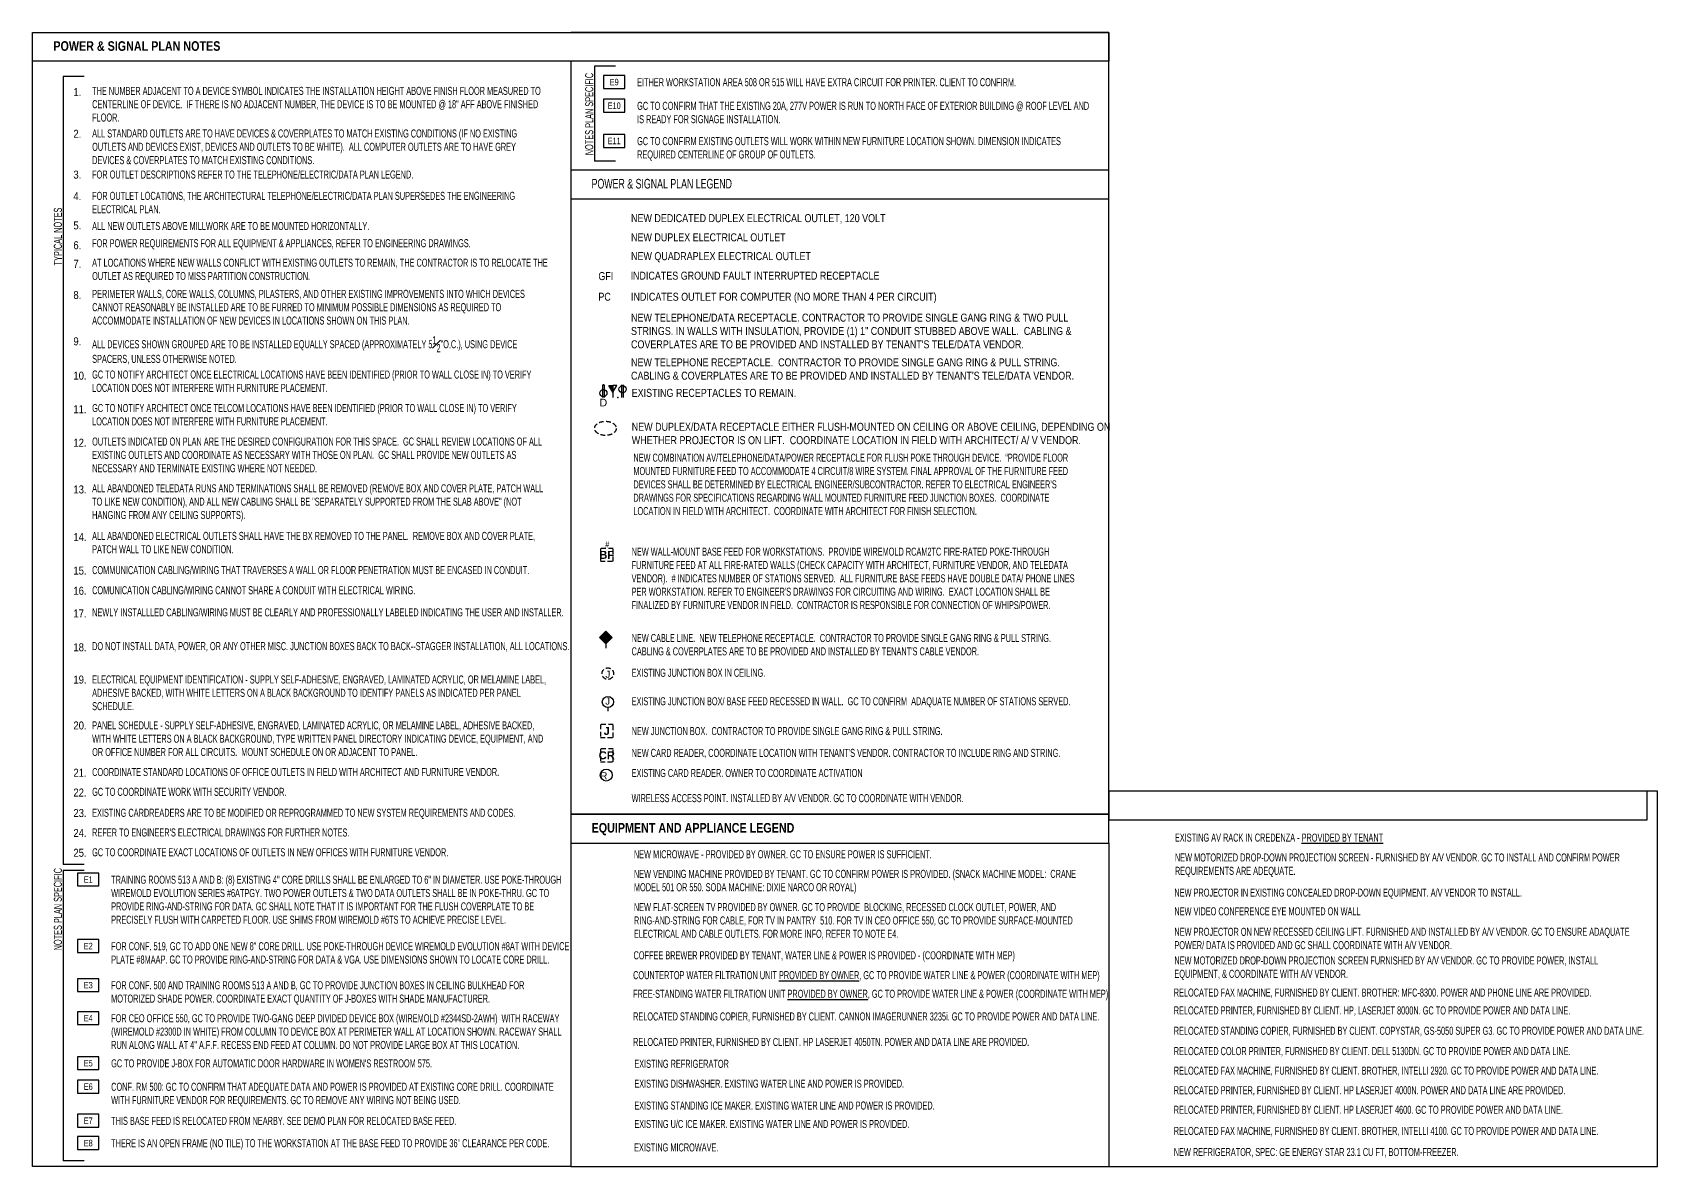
# Model space of a CAD drawing. Header units: inches. Extents: x -180 to 3015, y -3678 to 1043.
# Drawn here: x -105 to 1926, y -3678 to -2262 of the extents above; entities that cross this region are included whole.
import ezdxf
from ezdxf.enums import TextEntityAlignment as Align

# ---------------------------------------------------------------- set-up
doc = ezdxf.new("R2010")
doc.units = ezdxf.units.IN
doc.header["$LTSCALE"] = 96
doc.header["$MEASUREMENT"] = 0
for name, pattern in [('HIDDEN', [0.375, 0.25, -0.125]), ('HIDDEN2', [0.1875, 0.125, -0.0625]), ('HIDDEN4', [0.09375, 0.0625, -0.03125])]:
    doc.linetypes.add(name, pattern=pattern)
for name, color, linetype in [('A-Anno-PwrS', 7, 'Continuous'), ('A-Powr-Demo', 1, 'HIDDEN4'), ('A-Powr-Exst', 1, 'Continuous'), ('Legend 300$0$A-Anno-PwrS', 7, 'Continuous'), ('Legend 300$0$A-Powr-Neww', 4, 'Continuous')]:
    doc.layers.add(name, color=color, linetype=linetype)
doc.layers.add('Electrical-Power_Com', color=7, linetype='Continuous', lineweight=30)
doc.styles.add('Arial', font='arial.ttf')
doc.styles.add('Geneva', font='')
doc.styles.add('Helvetica', font='')
doc.styles.add('Legend 300$0$OTJ_Title1', font='ARIALN.TTF')
doc.styles.add('Legend 300$0$XFINE_1-8', font='ARIALN.TTF', dxfattribs={"width": 0.8, "height": 8})
doc.styles.add('OTJ_Title1', font='arialbd.ttf')
doc.styles.add('XFINE', font='helvlght.shx', dxfattribs={"width": 0.85, "bigfont": 'special.shx'})
doc.styles.add('XFINE_0', font='ARIALN.TTF', dxfattribs={"width": 0.8})
doc.styles.add('XFINE_1-8', font='ARIALN.TTF', dxfattribs={"width": 0.8, "height": 10})
doc.styles.get('Geneva').set_extended_font_data('Geneva')
doc.styles.get('Helvetica').set_extended_font_data('Helvetica')

# ---------------------------------------------------------------- blocks, each defined once
blk = doc.blocks.new('multi-note')
at = {"color": 4}
blk.add_lwpolyline([(-1.67, -1), (1.67, -1), (1.67, 1), (-1.67, 1)], close=True, dxfattribs=at)
at = {"color": 0, "style": 'XFINE_0', "width": 0.8}
blk.add_attdef('MULTI-NOTE', text='', height=1, dxfattribs=at).set_placement((0, 0), align=Align.MIDDLE_CENTER)
blk = doc.blocks.new('Legend 300$0$CABLE')
at = {"layer": 'Legend 300$0$A-Powr-Neww'}
blk.add_hatch(color=256, dxfattribs=at).paths.add_polyline_path([(0, 21.3), (8, 13.3), (0, 5.3), (-8, 13.3)])
blk.add_lwpolyline([(0, 21.3), (8, 13.3), (0, 5.3), (-8, 13.3), (0, 21.3)])
blk.add_line((0, 5.3), (0, 0), dxfattribs=at)
blk = doc.blocks.new('A$C63DA0F89')
at = {"color": 0, "linetype": 'HIDDEN', "lineweight": -2, "ltscale": 0.25}
blk.add_lwpolyline([(8.8, 0), (24.8, 0), (24.8, 16), (8.8, 16)], close=True, dxfattribs=at)
at = {"color": 0, "linetype": 'ByBlock', "lineweight": -2, "style": 'OTJ_Title1', "flags": 8}
blk.add_attdef('CODE', text='', height=8, dxfattribs=at).set_placement((16.8, 8), align=Align.MIDDLE)
blk = doc.blocks.new('Power_Duplex_TeleData')
at = {"linetype": 'Continuous', "lineweight": 0}
blk.add_hatch(color=7, dxfattribs=at).paths.add_polyline_path([(6, -14.9), (6, -6.9), (11, -14.9)])
at = {"color": 0}
for p, q in [((-7, 0), (-7, -15.9)), ((-5, 0), (-5, -15.9)), ((6, -6.9), (6, 0))]:
    blk.add_line(p, q, dxfattribs=at)
at = {"color": 0, "flags": 128}
for points in [[(6, -14.9), (6, -6.9), (1, -14.9)], [(6, -14.9), (6, -6.9), (11, -14.9)]]:
    blk.add_lwpolyline(points, close=True, dxfattribs=at)
at = {"color": 0}
blk.add_circle((-6, -10.4), 4.5, dxfattribs=at)
blk.add_point((0, 0), dxfattribs=at)
blk = doc.blocks.new('Power_Duplex Dedicated')
at = {"color": 0}
for p, q in [((-1, 0), (-1, -15.9)), ((1, 0), (1, -15.9))]:
    blk.add_line(p, q, dxfattribs=at)
blk.add_circle((0, -10.4), 4.5, dxfattribs=at)
blk.add_point((0, 0), dxfattribs=at)
at = {"color": 0, "insert": (0, -17.5), "char_height": 9.54, "attachment_point": 2, "line_spacing_factor": 0.967741, "style": 'Arial'}
blk.add_mtext('D', dxfattribs=at)
blk = doc.blocks.new('*U40')
at = {"layer": 'Electrical-Power_Com', "color": 0}
blk.add_line((1055.1, -324.7), (1058.3, -328), dxfattribs=at)
blk.add_circle((1050.2, -319.8), 7, dxfattribs=at)
at = {"layer": 'Electrical-Power_Com', "color": 0, "insert": (1044.1, -318.3), "char_height": 8.59, "attachment_point": 1, "rotation": 44.4543, "line_spacing_factor": 0.967741, "style": 'Arial'}
blk.add_mtext('J', dxfattribs=at)

msp = doc.modelspace()

# ---------------------------------------------------------------- linework, layer by layer
at = {"layer": 'A-Anno-PwrS'}
for p, q in [((597.28, -2303.88), (597.28, -2422.48)), ((623.73, -2303.88), (597.28, -2303.88)), ((-66.6, -2316.88), (-66.6, -3301.25)), ((-40.15, -2316.88), (-66.6, -2316.88)), ((623.73, -2422.48), (597.28, -2422.48)), ((-40.15, -3301.25), (-66.6, -3301.25)), ((-66.6, -3308.64), (-66.6, -3671.33)), ((-40.15, -3308.64), (-66.6, -3308.64)), ((-40.15, -3671.33), (-66.6, -3671.33))]:
    msp.add_line(p, q, dxfattribs=at)
at = {"layer": 'A-Anno-PwrS', "color": 5}
for p, q in [((1925.5, -3209.53), (1240.11, -3209.53)), ((1925.5, -3678.46), (1925.5, -3209.53)), ((567.67, -3238.45), (567.67, -3678.46)), ((1240.11, -3274.45), (1240.11, -3678.46)), ((567.67, -3678.46), (1925.5, -3678.46))]:
    msp.add_line(p, q, dxfattribs=at)
for points in [[(567.67, -2297.85), (567.67, -3678.46), (-104.78, -3678.46), (-104.78, -2261.85), (567.67, -2261.85)], [(567.67, -2297.85), (567.67, -3238.45), (1240.11, -3238.45), (1240.11, -2261.85), (567.67, -2261.85)]]:
    msp.add_lwpolyline(points, dxfattribs=at)
for points in [[(-104.78, -2261.85), (1240.11, -2261.85), (1240.11, -2297.85), (-104.78, -2297.85)], [(1240.11, -3245.53), (1912.56, -3245.53), (1912.56, -3209.53), (1240.11, -3209.53)], [(567.67, -3274.45), (1240.11, -3274.45), (1240.11, -3238.45), (567.67, -3238.45)]]:
    msp.add_lwpolyline(points, close=True, dxfattribs=at)
at = {"layer": 'A-Powr-Demo', "flags": 128}
msp.add_lwpolyline([(606.8, -3062.75, -0.4142136), (614, -3055.55, -0.4142136), (621.2, -3062.75, -0.4142136), (614, -3069.95, -0.4142136)], format="xyb", close=True, dxfattribs=at)
at = {"layer": 'A-Powr-Demo'}
msp.add_ellipse((611.07, -2756.36), major_axis=(13.52, 0), ratio=0.6529214, dxfattribs=at)
at = {"layer": 'A-Powr-Exst'}
msp.add_circle((612.04, -3189.52), 7.39, dxfattribs=at)
at = {"layer": 'Legend 300$0$A-Anno-PwrS', "color": 5}
msp.add_lwpolyline([(567.67, -2469.82), (1240.11, -2469.82), (1240.11, -2433.82), (567.67, -2433.82)], close=True, dxfattribs=at)

# ---------------------------------------------------------------- block references
msp.add_blockref('Legend 300$0$CABLE', (611.53, -3030.91))
at = {"layer": 'A-Anno-PwrS', "xscale": 8, "yscale": 8, "zscale": 8}
for p, values in [((621.98, -2323.76), {'MULTI-NOTE': 'E9'}), ((621.98, -2353.28), {'MULTI-NOTE': 'E10'}), ((621.98, -2397.36), {'MULTI-NOTE': 'E11'}), ((-35.15, -3319.99), {'MULTI-NOTE': 'E1'}), ((-35.15, -3403.09), {'MULTI-NOTE': 'E2'}), ((-35.15, -3451.88), {'MULTI-NOTE': 'E3'}), ((-35.15, -3493.1), {'MULTI-NOTE': 'E4'}), ((-35.15, -3549.45), {'MULTI-NOTE': 'E5'}), ((-35.15, -3578.7), {'MULTI-NOTE': 'E6'}), ((-35.15, -3621.25), {'MULTI-NOTE': 'E7'}), ((-35.15, -3649.18), {'MULTI-NOTE': 'E8'})]:
    msp.add_blockref('multi-note', p, dxfattribs=at).add_auto_attribs(values)
at = {"layer": 'A-Powr-Demo', "linetype": 'HIDDEN2', "lineweight": -3}
ref = msp.add_blockref('A$C63DA0F89', (595.91, -2922.36), dxfattribs=at)
ref.add_attrib('CODE', 'BF', dxfattribs={"layer": '0', "color": 0, "linetype": 'ByBlock', "lineweight": -2, "height": 10, "style": 'OTJ_Title1', "flags": 8}).set_placement((612.7, -2914.36), align=Align.MIDDLE)
ref = msp.add_blockref('A$C63DA0F89', (595.91, -3142.34), dxfattribs=at)
ref.add_attrib('CODE', 'J', dxfattribs={"layer": '0', "color": 0, "linetype": 'ByBlock', "lineweight": -2, "height": 10, "style": 'OTJ_Title1', "flags": 8}).set_placement((612.7, -3134.34), align=Align.MIDDLE)
ref = msp.add_blockref('A$C63DA0F89', (595.91, -3172.79), dxfattribs=at)
ref.add_attrib('CODE', 'CR', dxfattribs={"layer": '0', "color": 0, "linetype": 'ByBlock', "lineweight": -2, "height": 10, "style": 'OTJ_Title1', "flags": 8}).set_placement((612.7, -3164.79), align=Align.MIDDLE)
at = {"layer": 'A-Powr-Exst'}
msp.add_blockref('Power_Duplex Dedicated', (608.45, -2701.92), dxfattribs=at)
for name, p, rotation in [('Power_Duplex_TeleData', (626.49, -2717.9), 180.0000000000734), ('*U40', (97.67, -2129.44), 315)]:
    msp.add_blockref(name, p, dxfattribs=dict(at, rotation=rotation))

# ---------------------------------------------------------------- texts
at = {"layer": 'A-Anno-PwrS', "char_height": 10, "attachment_point": 2, "rotation": 90, "style": 'XFINE_1-8'}
for s, insert, width in [('NOTES PLAN SPECIFIC', (585.77, -2363.7), 241.5778), ('TYPICAL NOTES', (-78.1, -2516.66), 154.4691), ('NOTES PLAN SPECIFIC', (-78.1, -3357.06), 241.5778)]:
    msp.add_mtext(s, dxfattribs=dict(at, insert=insert, width=width))
at = {"layer": 'A-Anno-PwrS', "char_height": 10, "attachment_point": 1}
for s, insert, width, style in [('{\\fArial|b0|i0|c0|p34;1.}', (-53.69, -2331.26), 3.7333, 'XFINE'), ('THE NUMBER ADJACENT TO A DEVICE SYMBOL INDICATES THE INSTALLATION HEIGHT ABOVE FINISH FLOOR MEASURED TO CENTERLINE OF DEVICE.  IF THERE IS NO ADJACENT NUMBER, THE DEVICE IS TO BE MOUNTED @ 18" AFF ABOVE FINISHED FLOOR.', (-30.26, -2329.74), 568.2969, 'XFINE_1-8'), ('EITHER WORKSTATION AREA 508 OR 515 WILL HAVE EXTRA CIRCUIT FOR PRINTER. CLIENT TO CONFIRM.', (650.63, -2318.94), 571.0614, 'XFINE_1-8'), ('GC TO CONFIRM THAT THE EXISTING 20A, 277V POWER IS RUN TO NORTH FACE OF EXTERIOR BUILDING @ ROOF LEVEL AND IS READY FOR SIGNAGE INSTALLATION.', (650.63, -2348.45), 571.0614, 'XFINE_1-8'), ('{\\fArial|b0|i0|c0|p34;2.}', (-53.69, -2383.37), 7.4667, 'XFINE'), ('ALL STANDARD OUTLETS ARE TO HAVE DEVICES & COVERPLATES TO MATCH EXISTING CONDITIONS (IF NO EXISTING OUTLETS AND DEVICES EXIST, DEVICES AND OUTLETS TO BE WHITE).  ALL COMPUTER OUTLETS ARE TO HAVE GREY DEVICES & COVERPLATES TO MATCH EXISTING CONDITIONS.', (-30.26, -2382.98), 568.2951, 'XFINE_1-8'), ('GC TO CONFIRM EXISTING OUTLETS WILL WORK WITHIN NEW FURNITURE LOCATION SHOWN. DIMENSION INDICATES REQUIRED CENTERLINE OF GROUP OF OUTLETS.', (650.63, -2392.54), 571.0614, 'XFINE_1-8'), ('{\\fArial|b0|i0|c0|p34;3.}', (-53.69, -2434.37), 8.5333, 'XFINE'), ('FOR OUTLET DESCRIPTIONS REFER TO THE TELEPHONE/ELECTRIC/DATA PLAN LEGEND.', (-30.26, -2434.24), 568.2951, 'XFINE_1-8'), ('{\\fArial|b0|i0|c0|p34;4.}', (-53.69, -2461.26), 9.0667, 'XFINE'), ('FOR OUTLET LOCATIONS, THE ARCHITECTURAL TELEPHONE/ELECTRIC/DATA PLAN SUPERSEDES THE ENGINEERING ELECTRICAL PLAN.', (-30.26, -2460.91), 568.2951, 'XFINE_1-8'), ('{\\fArial|b0|i0|c0|p34;5.}', (-53.69, -2497.82), 9.0667, 'XFINE'), ('ALL NEW OUTLETS ABOVE MILLWORK ARE TO BE MOUNTED HORIZONTALLY.', (-30.26, -2498.6), 568.2951, 'XFINE_1-8'), ('{\\fArial|b0|i0|c0|p34;6.}', (-53.69, -2522.6), 10.6667, 'XFINE'), ('FOR POWER REQUIREMENTS FOR ALL EQUIPMENT & APPLIANCES, REFER TO ENGINEERING DRAWINGS.', (-30.26, -2520.05), 568.2951, 'XFINE_1-8'), ('{\\fArial|b0|i0|c0|p34;7.}', (-53.69, -2545.83), 8, 'XFINE'), ('AT LOCATIONS WHERE NEW WALLS CONFLICT WITH EXISTING OUTLETS TO REMAIN, THE CONTRACTOR IS TO RELOCATE THE OUTLET AS REQUIRED TO MISS PARTITION CONSTRUCTION.', (-30.26, -2544.41), 568.2951, 'XFINE_1-8'), ('{\\fArial|b0|i0|c0|p34;8.}', (-53.69, -2584.76), 8, 'XFINE'), ('PERIMETER WALLS, CORE WALLS, COLUMNS, PILASTERS, AND OTHER EXISTING IMPROVEMENTS INTO WHICH DEVICES CANNOT REASONABLY BE INSTALLED ARE TO BE FURRED TO MINIMUM POSSIBLE DIMENSIONS AS REQUIRED TO ACCOMMODATE INSTALLATION OF NEW DEVICES IN LOCATIONS SHOWN ON THIS PLAN. ', (-30.26, -2583.34), 568.2969, 'XFINE_1-8'), ('{\\fArial|b0|i0|c0|p34;9.}', (-53.69, -2642.64), 8, 'XFINE'), ('\\A1;ALL DEVICES SHOWN GROUPED ARE TO BE INSTALLED EQUALLY SPACED (APPROXIMATELY 5\\S1#2;"O.C.), USING DEVICE SPACERS, UNLESS OTHERWISE NOTED. ', (-30.26, -2641.22), 568.2969, 'XFINE_1-8'), ('{\\fArial|b0|i0|c0|p34;10.}', (-53.69, -2685.52), 8, 'XFINE'), ('GC TO NOTIFY ARCHITECT ONCE ELECTRICAL LOCATIONS HAVE BEEN IDENTIFIED (PRIOR TO WALL CLOSE IN) TO VERIFY LOCATION DOES NOT INTERFERE WITH FURNITURE PLACEMENT.', (-30.26, -2684.1), 568.2969, 'XFINE_1-8'), ('{\\fArial|b0|i0|c0|p34;11.}', (-53.69, -2727.39), 8, 'XFINE'), ('GC TO NOTIFY ARCHITECT ONCE TELCOM LOCATIONS HAVE BEEN IDENTIFIED (PRIOR TO WALL CLOSE IN) TO VERIFY LOCATION DOES NOT INTERFERE WITH FURNITURE PLACEMENT.', (-30.26, -2725.97), 568.2969, 'XFINE_1-8'), ('{\\fArial|b0|i0|c0|p34;12.}', (-53.69, -2769.28), 8, 'XFINE'), ('OUTLETS INDICATED ON PLAN ARE THE DESIRED CONFIGURATION FOR THIS SPACE.  GC SHALL REVIEW LOCATIONS OF ALL EXISTING OUTLETS AND COORDINATE AS NECESSARY WITH THOSE ON PLAN.  GC SHALL PROVIDE NEW OUTLETS AS NECESSARY AND TERMINATE EXISTING WHERE NOT NEEDED.', (-30.26, -2767.86), 568.2969, 'XFINE_1-8'), ('NEW COMBINATION AV/TELEPHONE/DATA/POWER RECEPTACLE FOR FLUSH POKE THROUGH DEVICE.  “PROVIDE FLOOR MOUNTED FURNITURE FEED TO ACCOMMODATE 4 CIRCUIT/8 WIRE SYSTEM. FINAL APPROVAL OF THE FURNITURE FEED DEVICES SHALL BE DETERMINED BY ELECTRICAL ENGINEER/SUBCONTRACTOR. REFER TO ELECTRICAL ENGINEER’S DRAWINGS FOR SPECIFICATIONS REGARDING WALL MOUNTED FURNITURE FEED JUNCTION BOXES.  COORDINATE LOCATION IN FIELD WITH ARCHITECT.  COORDINATE WITH ARCHITECT FOR FINISH SELECTION.', (645.97, -2787.99), 564.7181, 'XFINE_1-8'), ('{\\fArial|b0|i0|c0|p34;13.}', (-53.69, -2827.65), 8, 'XFINE'), ('\\pt220;ALL ABANDONED TELEDATA RUNS AND TERMINATIONS SHALL BE REMOVED (REMOVE BOX AND COVER PLATE, PATCH WALL TO LIKE NEW CONDITION), AND ALL NEW CABLING SHALL BE "SEPARATELY SUPPORTED FROM THE SLAB ABOVE" (NOT HANGING FROM ANY CEILING SUPPORTS).  ', (-30.26, -2826.23), 571.0614, 'XFINE_1-8'), ('{\\fArial|b0|i0|c0|p34;14.}', (-53.69, -2887.13), 8, 'XFINE'), ('\\pt220;ALL ABANDONED ELECTRICAL OUTLETS SHALL HAVE THE BX REMOVED TO THE PANEL.  REMOVE BOX AND COVER PLATE, PATCH WALL TO LIKE NEW CONDITION.', (-30.26, -2885.71), 571.0614, 'XFINE_1-8'), ("NEW WALL-MOUNT BASE FEED FOR WORKSTATIONS.  PROVIDE WIREMOLD RCAM2TC FIRE-RATED POKE-THROUGH FURNITURE FEED AT ALL FIRE-RATED WALLS (CHECK CAPACITY WITH ARCHITECT, FURNITURE VENDOR, AND TELEDATA VENDOR).  # INDICATES NUMBER OF STATIONS SERVED.  ALL FURNITURE BASE FEEDS HAVE DOUBLE DATA/ PHONE LINES PER WORKSTATION. REFER TO ENGINEER'S DRAWINGS FOR CIRCUITING AND WIRING.  EXACT LOCATION SHALL BE FINALIZED BY FURNITURE VENDOR IN FIELD.  CONTRACTOR IS RESPONSIBLE FOR CONNECTION OF WHIPS/POWER.", (643.76, -2905.38), 566.9236, 'XFINE_1-8'), ('{\\fArial|b0|i0|c0|p34;15.}', (-53.69, -2929.06), 8, 'XFINE'), ('\\pt220;COMMUNICATION CABLING/WIRING THAT TRAVERSES A WALL OR FLOOR PENETRATION MUST BE ENCASED IN CONDUIT.', (-30.26, -2928.42), 571.0614, 'XFINE_1-8'), ('{\\fArial|b0|i0|c0|p34;16.}', (-53.69, -2954.21), 8, 'XFINE'), ('\\pt220;COMUNICATION CABLING/WIRING CANNOT SHARE A CONDUIT WITH ELECTRICAL WIRING.', (-30.26, -2953.57), 571.0614, 'XFINE_1-8'), ('{\\fArial|b0|i0|c0|p34;17.}', (-53.69, -2982.59), 8, 'XFINE'), ('\\pt220;NEWLY INSTALLLED CABLING/WIRING MUST BE CLEARLY AND PROFESSIONALLY LABELED INDICATING THE USER AND INSTALLER.', (-30.26, -2981.17), 571.0614, 'XFINE_1-8'), ('{\\fArial|b0|i0|c0|p34;18.}', (-53.69, -3024.83), 8, 'XFINE'), ('\\pt220;DO NOT INSTALL DATA, POWER, OR ANY OTHER MISC. JUNCTION BOXES BACK TO BACK--STAGGER INSTALLATION, ALL LOCATIONS.', (-30.26, -3023.41), 571.0614, 'XFINE_1-8'), ('{\\fArial|b0|i0|c0|p34;19.}', (-53.69, -3065.18), 8, 'XFINE'), ('\\pt220;ELECTRICAL EQUIPMENT IDENTIFICATION - SUPPLY SELF-ADHESIVE, ENGRAVED, LAMINATED ACRYLIC, OR MELAMINE LABEL, ADHESIVE BACKED, WITH WHITE LETTERS ON A BLACK BACKGROUND TO IDENTIFY PANELS AS INDICATED PER PANEL SCHEDULE. ', (-30.26, -3065.06), 571.0614, 'XFINE_1-8'), ('EXISTING JUNCTION BOX IN CEILING. ', (643.76, -3056.69), 570.5024, 'XFINE_1-8'), ('EXISTING JUNCTION BOX/ BASE FEED RECESSED IN WALL.  GC TO CONFIRM  ADAQUATE NUMBER OF STATIONS SERVED.', (643.76, -3092.29), 570.5024, 'XFINE_1-8'), ('{\\fArial|b0|i0|c0|p34;20.}', (-53.69, -3122.51), 8, 'XFINE'), ('\\pt220;PANEL SCHEDULE - SUPPLY SELF-ADHESIVE, ENGRAVED, LAMINATED ACRYLIC, OR MELAMINE LABEL, ADHESIVE BACKED, WITH WHITE LETTERS ON A BLACK BACKGROUND, TYPE WRITTEN PANEL DIRECTORY INDICATING DEVICE, EQUIPMENT, AND OR OFFICE NUMBER FOR ALL CIRCUITS.  MOUNT SCHEDULE ON OR ADJACENT TO PANEL.', (-30.26, -3122.32), 571.0614, 'XFINE_1-8'), ('NEW JUNCTION BOX.  CONTRACTOR TO PROVIDE SINGLE GANG RING & PULL STRING.  ', (643.76, -3129.51), 570.5024, 'XFINE_1-8'), ("NEW CARD READER, COORDINATE LOCATION WITH TENANT'S VENDOR. CONTRACTOR TO INCLUDE RING AND STRING.", (643.76, -3156.77), 566.9236, 'XFINE_1-8'), ('{\\fArial|b0|i0|c0|p34;21.}', (-53.69, -3181.58), 8, 'XFINE'), ('COORDINATE STANDARD LOCATIONS OF OFFICE OUTLETS IN FIELD WITH ARCHITECT AND FURNITURE VENDOR.', (-30.26, -3180.69), 571.0614, 'XFINE_1-8'), ('EXISTING CARD READER. OWNER TO COORDINATE ACTIVATION', (643.76, -3181.92), 566.9236, 'XFINE_1-8'), ('{\\fArial|b0|i0|c0|p34;22.}', (-53.69, -3206.32), 8, 'XFINE'), ('GC TO COORDINATE WORK WITH SECURITY VENDOR.', (-30.26, -3205.42), 571.0614, 'XFINE_1-8'), ('WIRELESS ACCESS POINT. INSTALLED BY A/V VENDOR. GC TO COORDINATE WITH VENDOR.', (643.76, -3213.31), 566.9236, 'XFINE_1-8'), ('{\\fArial|b0|i0|c0|p34;23.}', (-53.69, -3231.89), 8, 'XFINE'), ('EXISTING CARDREADERS ARE TO BE MODIFIED OR REPROGRAMMED TO NEW SYSTEM REQUIREMENTS AND CODES.', (-30.26, -3231.59), 571.0614, 'XFINE_1-8'), ('{\\fArial|b0|i0|c0|p34;24.}', (-53.69, -3256.8), 8, 'XFINE'), ("REFER TO ENGINEER'S ELECTRICAL DRAWINGS FOR FURTHER NOTES.", (-30.26, -3256.18), 571.0614, 'XFINE_1-8'), ('EXISTING AV RACK IN CREDENZA - {\\LPROVIDED BY TENANT}   ', (1322.56, -3262.6), 568.3125, 'XFINE_1-8'), ('{\\fArial|b0|i0|c0|p34;25.}', (-53.69, -3281.54), 8, 'XFINE'), ('GC TO COORDINATE EXACT LOCATIONS OF OUTLETS IN NEW OFFICES WITH FURNITURE VENDOR.', (-30.26, -3280.92), 571.0614, 'XFINE_1-8'), ('NEW MICROWAVE - PROVIDED BY OWNER. GC TO ENSURE POWER IS SUFFICIENT.', (646.64, -3283.4), 566.234, 'XFINE_1-8'), ('NEW MOTORIZED DROP-DOWN PROJECTION SCREEN - FURNISHED BY A/V VENDOR. GC TO INSTALL AND CONFIRM POWER REQUIREMENTS ARE ADEQUATE.', (1322.56, -3287.44), 568.3125, 'XFINE_1-8'), ('NEW VENDING MACHINE PROVIDED BY TENANT. GC TO CONFIRM POWER IS PROVIDED. (SNACK MACHINE MODEL:  CRANE MODEL 501 OR 550. SODA MACHINE: DIXIE NARCO OR ROYAL)', (646.64, -3307.92), 566.234, 'XFINE_1-8'), ('TRAINING ROOMS 513 A AND B: (8) EXISTING 4" CORE DRILLS SHALL BE ENLARGED TO 6" IN DIAMETER. USE POKE-THROUGH WIREMOLD EVOLUTION SERIES #6ATPGY. TWO POWER OUTLETS & TWO DATA OUTLETS SHALL BE IN POKE-THRU. GC TO PROVIDE RING-AND-STRING FOR DATA. GC SHALL NOTE THAT IT IS IMPORTANT FOR THE FLUSH COVERPLATE TO BE PRECISELY FLUSH WITH CARPETED FLOOR. USE SHIMS FROM WIREMOLD #6TS TO ACHIEVE PRECISE LEVEL.', (-6.49, -3315.17), 571.0614, 'XFINE_1-8'), ('NEW FLAT-SCREEN TV PROVIDED BY OWNER. GC TO PROVIDE  BLOCKING, RECESSED CLOCK OUTLET, POWER, AND RING-AND-STRING FOR CABLE, FOR TV IN PANTRY  510. FOR TV IN CEO OFFICE 550, GC TO PROVIDE SURFACE-MOUNTED ELECTRICAL AND CABLE OUTLETS. FOR MORE INFO, REFER TO NOTE E4.', (646.64, -3349.42), 566.234, 'XFINE_1-8'), ('NEW PROJECTOR IN EXISTING CONCEALED DROP-DOWN EQUIPMENT. A/V VENDOR TO INSTALL.', (1321.92, -3331.33), 568.3125, 'XFINE_1-8'), ('NEW VIDEO CONFERENCE EYE MOUNTED ON WALL', (1321.92, -3354.68), 568.3125, 'XFINE_1-8'), ('NEW PROJECTOR ON NEW RECESSED CEILING LIFT. FURNISHED AND INSTALLED BY A/V VENDOR. GC TO ENSURE ADAQUATE POWER/ DATA IS PROVIDED AND GC SHALL COORDINATE WITH A/V VENDOR.', (1321.92, -3380.27), 568.3125, 'XFINE_1-8'), ('FOR CONF. 519, GC TO ADD ONE NEW 8" CORE DRILL. USE POKE-THROUGH DEVICE WIREMOLD EVOLUTION #8AT WITH DEVICE PLATE #8MAAP. GC TO PROVIDE RING-AND-STRING FOR DATA & VGA. USE DIMENSIONS SHOWN TO LOCATE CORE DRILL.', (-6.49, -3398.26), 571.0614, 'XFINE_1-8'), ('COFFEE BREWER PROVIDED BY TENANT, WATER LINE & POWER IS PROVIDED - (COORDINATE WITH MEP)', (646.17, -3409.61), 567.8804, 'XFINE_1-8'), ('NEW MOTORIZED DROP-DOWN PROJECTION SCREEN FURNISHED BY A/V VENDOR. GC TO PROVIDE POWER, INSTALL EQUIPMENT, & COORDINATE WITH A/V VENDOR.', (1321.92, -3416.11), 568.3125, 'XFINE_1-8'), ('FOR CONF. 500 AND TRAINING ROOMS 513 A AND B, GC TO PROVIDE JUNCTION BOXES IN CEILING BULKHEAD FOR MOTORIZED SHADE POWER. COORDINATE EXACT QUANTITY OF J-BOXES WITH SHADE MANUFACTURER.', (-6.49, -3447.05), 571.0614, 'XFINE_1-8'), ('COUNTERTOP WATER FILTRATION UNIT {\\LPROVIDED BY OWNER}, GC TO PROVIDE WATER LINE & POWER (COORDINATE WITH MEP)', (645.62, -3434.43), 587.9882, 'XFINE_1-8'), ('FREE-STANDING WATER FILTRATION UNIT {\\LPROVIDED BY OWNER}, GC TO PROVIDE WATER LINE & POWER (COORDINATE WITH MEP)', (645.62, -3457.71), 607.5371, 'XFINE_1-8'), ('RELOCATED FAX MACHINE, FURNISHED BY CLIENT. BROTHER: MFC-8300. POWER AND PHONE LINE ARE PROVIDED.', (1321.12, -3456.18), 568.3125, 'XFINE_1-8'), ('FOR CEO OFFICE 550, GC TO PROVIDE TWO-GANG DEEP DIVIDED DEVICE BOX (WIREMOLD #2344SD-2AWH)  WITH RACEWAY (WIREMOLD #2300D IN WHITE) FROM COLUMN TO DEVICE BOX AT PERIMETER WALL AT LOCATION SHOWN. RACEWAY SHALL RUN ALONG WALL AT 4" A.F.F. RECESS END FEED AT COLUMN. DO NOT PROVIDE LARGE BOX AT THIS LOCATION.', (-6.49, -3488.28), 571.0614, 'XFINE_1-8'), ('RELOCATED STANDING COPIER, FURNISHED BY CLIENT. CANNON IMAGERUNNER 3235i. GC TO PROVIDE POWER AND DATA LINE.', (645.62, -3486.01), 586.635, 'XFINE_1-8'), ('RELOCATED PRINTER, FURNISHED BY CLIENT. HP, LASERJET 8000N. GC TO PROVIDE POWER AND DATA LINE.', (1321.12, -3478.5), 568.3125, 'XFINE_1-8'), ('RELOCATED STANDING COPIER, FURNISHED BY CLIENT. COPYSTAR, GS-5050 SUPER G3. GC TO PROVIDE POWER AND DATA LINE.', (1321.12, -3503.9), 586.635, 'XFINE_1-8'), ('RELOCATED PRINTER, FURNISHED BY CLIENT. HP LASERJET 4050TN. POWER AND DATA LINE ARE PROVIDED.', (645.62, -3517.85), 586.635, 'XFINE_1-8'), ('RELOCATED COLOR PRINTER, FURNISHED BY CLIENT. DELL 5130DN. GC TO PROVIDE POWER AND DATA LINE.', (1321.12, -3529.29), 586.635, 'XFINE_1-8'), ("GC TO PROVIDE J-BOX FOR AUTOMATIC DOOR HARDWARE IN WOMEN'S RESTROOM 575.", (-6.49, -3544.63), 571.0614, 'XFINE_1-8'), ('EXISTING REFRIGERATOR', (647.14, -3545.16), 568.3125, 'XFINE_1-8'), ('EXISTING DISHWASHER. EXISTING WATER LINE AND POWER IS PROVIDED.', (647.14, -3569.97), 568.3125, 'XFINE_1-8'), ('RELOCATED FAX MACHINE, FURNISHED BY CLIENT. BROTHER, INTELLI 2920. GC TO PROVIDE POWER AND DATA LINE.', (1321.12, -3553.74), 586.635, 'XFINE_1-8'), ('CONF. RM 500: GC TO CONFIRM THAT ADEQUATE DATA AND POWER IS PROVIDED AT EXISTING CORE DRILL. COORDINATE WITH FURNITURE VENDOR FOR REQUIREMENTS. GC TO REMOVE ANY WIRING NOT BEING USED.', (-6.49, -3573.87), 571.0614, 'XFINE_1-8'), ('RELOCATED PRINTER, FURNISHED BY CLIENT. HP LASERJET 4000N. POWER AND DATA LINE ARE PROVIDED.', (1321.12, -3578.19), 586.635, 'XFINE_1-8'), ('EXISTING STANDING ICE MAKER. EXISTING WATER LINE AND POWER IS PROVIDED.', (647.14, -3597.31), 568.3125, 'XFINE_1-8'), ('RELOCATED PRINTER, FURNISHED BY CLIENT. HP LASERJET 4600. GC TO PROVIDE POWER AND DATA LINE.', (1321.12, -3602.64), 586.635, 'XFINE_1-8'), ('THIS BASE FEED IS RELOCATED FROM NEARBY. SEE DEMO PLAN FOR RELOCATED BASE FEED.', (-6.49, -3616.42), 571.0614, 'XFINE_1-8'), ('EXISTING U/C ICE MAKER. EXISTING WATER LINE AND POWER IS PROVIDED.', (647.14, -3620.37), 568.3125, 'XFINE_1-8'), ('RELOCATED FAX MACHINE, FURNISHED BY CLIENT. BROTHER, INTELLI 4100. GC TO PROVIDE POWER AND DATA LINE.', (1321.12, -3629.01), 586.635, 'XFINE_1-8'), ('THERE IS AN OPEN FRAME (NO TILE) TO THE WORKSTATION AT THE BASE FEED TO PROVIDE 36" CLEARANCE PER CODE.', (-6.49, -3644.36), 571.0614, 'XFINE_1-8'), ('EXISTING MICROWAVE.', (646.86, -3649.64), 568.3125, 'XFINE_1-8'), ('NEW REFRIGERATOR, SPEC: GE ENERGY STAR 23.1 CU FT, BOTTOM-FREEZER.', (1321.12, -3655.38), 586.635, 'XFINE_1-8')]:
    msp.add_mtext(s, dxfattribs=dict(at, insert=insert, width=width, style=style))
at = {"layer": 'A-Powr-Demo', "style": 'OTJ_Title1', "width": 0.8}
for s, p in [('POWER & SIGNAL PLAN NOTES', (-78.7, -2284.74)), ('EQUIPMENT AND APPLIANCE LEGEND', (593.75, -3261.34))]:
    msp.add_text(s, height=12, dxfattribs=at).set_placement(p)
at = {"layer": 'A-Powr-Demo', "style": 'XFINE_1-8', "width": 0.8}
msp.add_text('#', height=8, rotation=359.91566, dxfattribs=at).set_placement((610.7, -2905.6))
at = {"layer": 'A-Powr-Exst'}
for s, insert, char_height, attachment_point, line_spacing_factor, style in [('J', (611.02, -3063.62), 8.61, 4, 0.839796, 'Helvetica'), (' R ', (607.5, -3185.88), 9, 2, 1.057281, 'Geneva')]:
    msp.add_mtext(s, dxfattribs=dict(at, insert=insert, char_height=char_height, attachment_point=attachment_point, line_spacing_factor=line_spacing_factor, style=style))
at = {"layer": 'Legend 300$0$A-Anno-PwrS', "style": 'Legend 300$0$OTJ_Title1', "width": 0.8}
msp.add_text('POWER & SIGNAL PLAN LEGEND', height=12, dxfattribs=at).set_placement((593.75, -2456.72))
at = {"layer": 'Legend 300$0$A-Anno-PwrS', "char_height": 10, "attachment_point": 1, "style": 'Legend 300$0$XFINE_1-8'}
for s, insert, width in [('{\\fArial|b0|i0|c0|p34;NEW DEDICATED DUPLEX ELECTRICAL OUTLET, 120 VOLT}', (643.03, -2488.76), 567.6536), ('{\\fArial|b0|i0|c0|p34;NEW DUPLEX ELECTRICAL OUTLET}', (643.03, -2512.7), 567.6518), ('{\\fArial|b0|i0|c0|p34;NEW QUADRAPLEX ELECTRICAL OUTLET }', (643.03, -2536.22), 567.6536), ('{\\fArial|b0|i0|c0|p34;GFI}', (602.26, -2561.13), 18.0061), ('I{\\fArial|b0|i0|c0|p34;NDICATES GROUND FAULT INTERRUPTED RECEPTACLE}', (642.96, -2560.62), 567.6536), ('{\\fArial|b0|i0|c0|p34;PC}', (602.26, -2586.94), 13.0045), ('{\\fArial|b0|i0|c0|p34;INDICATES OUTLET FOR COMPUTER (NO MORE THAN 4 PER CIRCUIT)}', (642.96, -2586.94), 567.7219), ('{\\fArial|b0|i0|c0|p34;NEW TELEPHONE/DATA RECEPTACLE. CONTRACTOR TO PROVIDE SINGLE GANG RING & TWO PULL STRINGS. IN WALLS WITH INSULATION, PROVIDE (1) 1" CONDUIT STUBBED ABOVE WALL.  CABLING & COVERPLATES ARE TO BE PROVIDED AND INSTALLED BY TENANT\'S TELE/DATA VENDOR.}', (643.03, -2613.04), 567.6536), ("{\\fArial|b0|i0|c0|p34;NEW TELEPHONE RECEPTACLE.  CONTRACTOR TO PROVIDE SINGLE GANG RING & PULL STRING.  CABLING & COVERPLATES ARE TO BE PROVIDED AND INSTALLED BY TENANT'S TELE/DATA VENDOR.}", (643.03, -2668.9), 568.3125), ('{\\fArial|b0|i0|c0|p34;EXISTING RECEPTACLES TO REMAIN.}', (643.87, -2707.01), 568.3125), ('{\\fArial|b0|i0|c0|p34;NEW DUPLEX/DATA RECEPTACLE EITHER FLUSH-MOUNTED ON CEILING OR ABOVE CEILING, DEPENDING ON WHETHER PROJECTOR IS ON LIFT.  COORDINATE LOCATION IN FIELD WITH ARCHITECT/ A/ V VENDOR.}', (643.93, -2749.43), 596.1834), ("NEW CABLE LINE.  NEW TELEPHONE RECEPTACLE.  CONTRACTOR TO PROVIDE SINGLE GANG RING & PULL STRING.  CABLING & COVERPLATES ARE TO BE PROVIDED AND INSTALLED BY TENANT'S CABLE VENDOR.", (643.76, -3013.23), 566.9236)]:
    msp.add_mtext(s, dxfattribs=dict(at, insert=insert, width=width))

doc.saveas('drawing.dxf')
